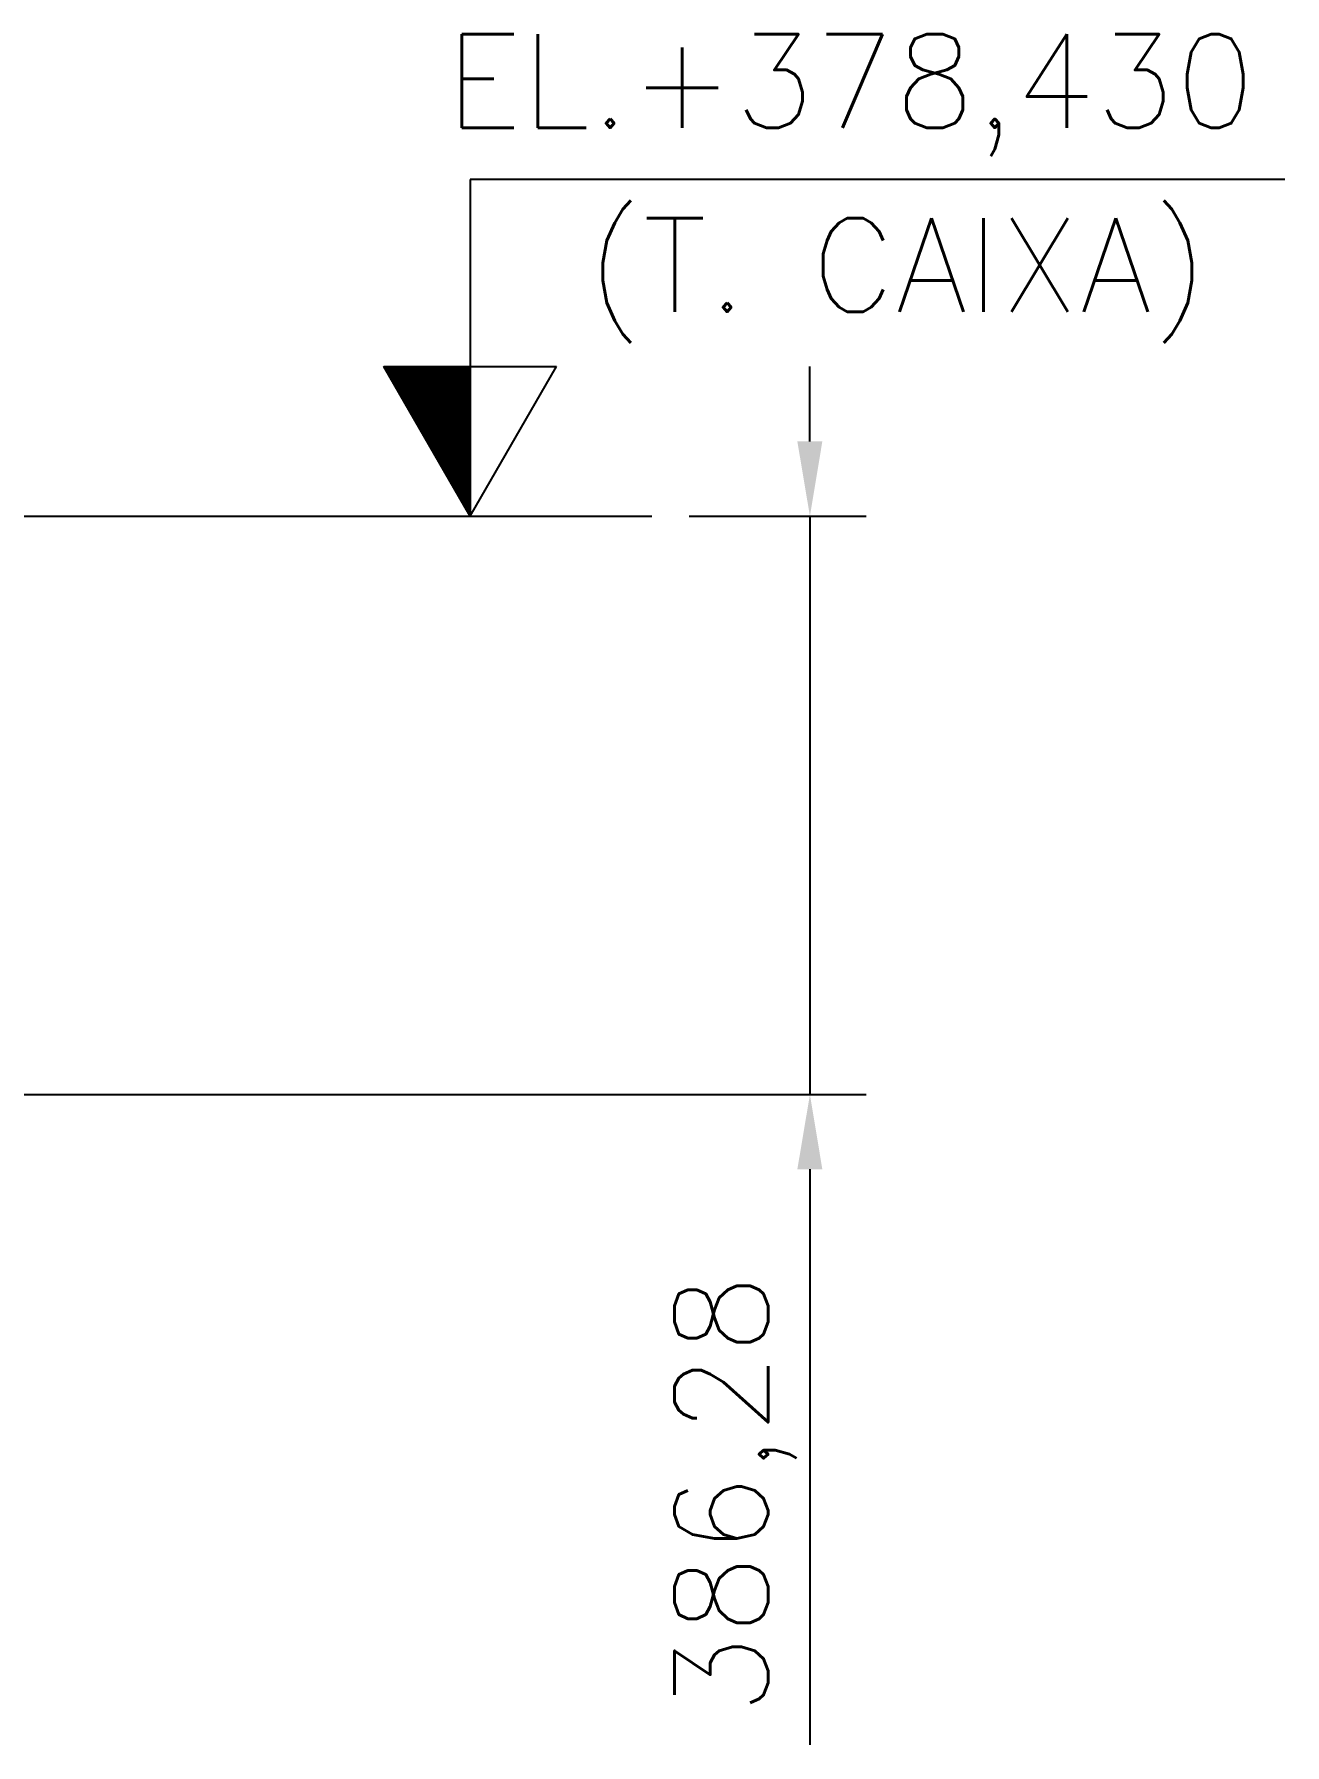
# Model space of a CAD drawing. Header units: metres. Extents: x 0 to 21025, y 0 to 14850.
# Drawn here: x 6488 to 7324, y 11252 to 12395 of the extents above; entities that cross this region are included whole.
import ezdxf
from ezdxf.enums import TextEntityAlignment as Align

# ---------------------------------------------------------------- set-up
doc = ezdxf.new("R2010")
doc.units = ezdxf.units.M
doc.header["$LTSCALE"] = 25
for name, color, linetype in [('18_COTAS', 7, 'Continuous'), ('GSB', 7, 'Continuous'), ('SDM', 7, 'Continuous')]:
    doc.layers.add(name, color=color, linetype=linetype)
doc.styles.add('R100', font='simplex.shx', dxfattribs={"height": 2.5})
doc.styles.add('ROMANS', font='ROMANS.SHX')
doc.dimstyles.new('25___1-25', dxfattribs={"dimscale": 25, "dimtxt": 2.5, "dimasz": 2, "dimexe": 1.5, "dimexo": 1, "dimgap": 0.5, "dimtad": 1, "dimzin": 12, "dimtxsty": 'ROMANS', "dimcen": 0, "dimclrd": 256, "dimclre": 256, "dimclrt": 3, "dimazin": 3, "dimtfac": 1, "dimtmove": 0, "dimatfit": 0, "dimfxl": 1, "dimlwd": -1, "dimlwe": -1, "dimarcsym": 0})

# ---------------------------------------------------------------- blocks, each defined once
blk = doc.blocks.new('FINISHED_FLOOR')
at = {"layer": 'GSB'}
h = blk.add_hatch(dxfattribs=at)
h.set_pattern_fill('ANSI31', color=2, scale=0.01, style=0)
h.set_pattern_definition([(45, (-526.663677, -323.637693), (-0.0224506403, 0.0224506403), [])])
h.paths.add_polyline_path([(0, 4), (-2.309, 4), (0, 0)])
for p, q in [((0, 9.001), (0, 4)), ((21.779, 9.001), (0, 9.001)), ((-2.309, 4), (2.309, 4)), ((0, 0), (-2.309, 4)), ((0, 4), (0, 0)), ((0, 0), (2.309, 4))]:
    blk.add_line(p, q, dxfattribs=at)
at = {"layer": 'GSB', "color": 3, "style": 'R100'}
for tag, p in [('ELEVACAO', (12.107, 11.251)), ('REFERENCIA', (15.036, 6.536))]:
    blk.add_attdef(tag, text='', height=2.5, dxfattribs=at).set_placement(p, align=Align.MIDDLE)
blk = doc.blocks.new('*D37')
at = {"layer": '18_COTAS', "transparency": 16777216}
for p, q in [((7006.5, 12122.6), (7006.5, 12172.6)), ((6925.8, 12072.6), (7044, 12072.6)), ((7006.5, 12072.6), (7006.5, 11686.3)), ((6027.6, 11686.3), (7044, 11686.3)), ((7006.5, 11636.3), (7006.5, 11251.8))]:
    blk.add_line(p, q, dxfattribs=at)
for points in [[(6998.1, 12122.6), (7014.8, 12122.6), (7006.5, 12072.6)], [(6998.1, 11636.3), (7014.8, 11636.3), (7006.5, 11686.3)]]:
    blk.add_solid(points, dxfattribs=at)
at = {"layer": 'Defpoints', "color": 0, "transparency": 16777216}
for p in [(6900.8, 12072.6), (7006.5, 12072.6), (6002.6, 11686.3)]:
    blk.add_point(p, dxfattribs=at)
at = {"layer": '18_COTAS', "color": 3, "transparency": 16777216, "insert": (6956.8, 11419.1), "char_height": 62.5, "attachment_point": 5, "rotation": 90, "style": 'ROMANS'}
blk.add_mtext('386,28', dxfattribs=at)

msp = doc.modelspace()

# ---------------------------------------------------------------- linework, layer by layer
at = {"layer": 'SDM'}
msp.add_line((6342.947, 12072.612), (6900.786, 12072.612), dxfattribs=at)

# ---------------------------------------------------------------- block references
at = {"layer": 'GSB'}
ref = msp.add_blockref('FINISHED_FLOOR', (6779.395, 12072.612), dxfattribs=dict(at, xscale=24.99999999999972, yscale=24.99999999999972, zscale=24.99999999999972))
ref.add_attrib('ELEVACAO', 'EL.+378,430', dxfattribs={"color": 3, "height": 62.5, "style": 'R100'}).set_placement((7033.643, 12353.878), align=Align.MIDDLE)
ref.add_attrib('REFERENCIA', '(T. CAIXA)', dxfattribs={"color": 3, "height": 62.5, "style": 'R100'}).set_placement((7064.928, 12236), align=Align.MIDDLE)

# ---------------------------------------------------------------- dimensions: what is measured, and where the dimension line sits
at = {"layer": '18_COTAS'}
dim = msp.add_linear_dim(base=(7006.463, 12072.612), p1=(6002.556, 11686.331), p2=(6900.786, 12072.612), angle=90, dimstyle='25___1-25', dxfattribs=at)
dim.commit()
dim.dimension.update_dxf_attribs({"geometry": '*D37', "text_midpoint": (7006.463, 11419.069), "dimtype": 160})

doc.saveas('drawing.dxf')
